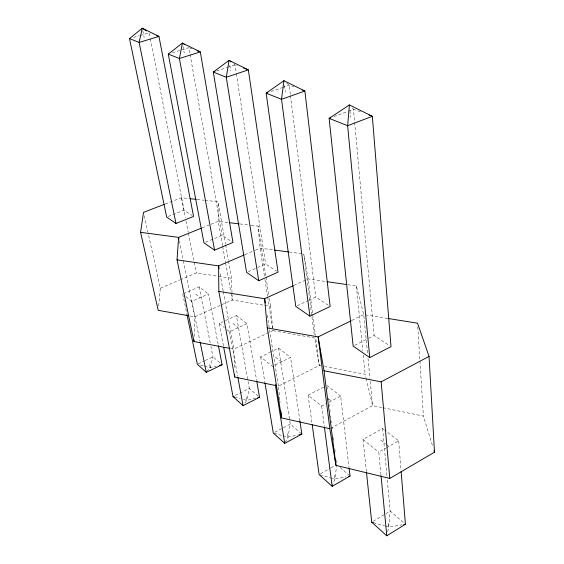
<?xml version="1.0" encoding="UTF-8"?>
<svg xmlns="http://www.w3.org/2000/svg" width="564" height="564" viewBox="0 0 564 564"><rect width="100%" height="100%" fill="white"/><g stroke="black" fill="none" stroke-linecap="round" stroke-linejoin="round"><path stroke-width="0.42" stroke-dasharray="2.82 2.11" d="M194.143 336.412L194.791 316.799L183.363 260.688M387.672 531.845L388.737 527.1L390.161 511.005L387.221 478.871M158.611 306.076L160.345 288.246L148.071 232.819M332.168 486.33L334.875 479.047L336.687 465.434M285.116 442.571L287.964 437.185L290.256 424.079L278.588 348.164L270.783 351.95M244.91 403.02L246.743 400.398L249.295 388.441L236.386 315.579L223.887 321.304M206.84 371.669L210.224 367.813L212.973 356.836L210.929 346.465M373.206 521.305L385 514.142M385.734 513.691L390.161 511.005L405.417 524.245M380.961 474.81L378.804 452.159L385.931 448.091M386.643 447.682L398.649 440.829L384.711 430.099M320.599 473.725L330.173 468.317M330.913 467.901L334.593 465.829M366.403 471.68L362.997 439.448L382.618 428.492L384.014 429.564M330.596 428.323L372.571 405.594L382.047 407.553M274.844 432.236L282.55 428.154M283.318 427.752L290.256 424.079L301.846 434.132M323.736 387.059L308.099 395.167L321.67 406.073L326.07 403.754M329.009 402.202L340.649 396.055L349.017 467.366M354.707 345.33L367.911 338.668M368.694 338.28L374.129 335.538L389.541 345.669M279.772 399.862L278.412 386.107L319.273 365.5L320.972 365.824M235.343 395.406L249.295 388.441L259.525 397.31M299.942 421.195L290.573 357.386L272.419 366.346L260.638 356.878L270.001 352.331M351.971 320.366L363.773 314.599L388.06 318.484M198.119 363.872L204.372 360.911M205.155 360.537L212.973 356.836L222.075 364.725M297.306 305.674L308.071 300.64M308.839 300.281L315.755 297.045L329.425 306.026M226.947 329.672L229.527 331.752L246.898 323.673L256.557 379.988M223.429 345.817L219.199 323.454L223.104 321.663M293.886 285.412L308.113 278.933L326.211 281.57M185.965 296.629L191.831 301.345L208.476 294.006L218.261 344.886M248.174 271.658L256.909 267.829M257.706 267.484L265.651 264.001L276.593 271.199M183.49 293.675L199.177 286.85L208.476 294.006M160.345 288.246L179.493 280.082M180.29 279.737L196.244 272.934L217.76 276.198M244.931 254.646L254.505 250.55M255.302 250.212L260.089 248.16L273.801 249.979M205.55 242.203L222.16 235.329L232.248 241.956M202.06 227.884L210.139 224.613M210.95 224.282L218.226 221.335L228.631 222.59M168.255 216.421L184.068 210.21L192.105 215.49M165.294 203.964L181.411 197.745L189.264 198.606M333.994 116.537L347.784 111.376M348.594 111.073L353.459 109.247L361.658 112.306M271.087 91.481L281.76 87.758M282.578 87.469L289.149 85.178L293.865 86.941M216.639 70.972L226.679 67.68M227.518 67.405L235.047 64.93L237.395 65.805M172.408 52.805L188.905 47.658L189.976 53.714M133.583 37.379L139.294 35.673M140.105 35.433L149.079 32.754L150.102 37.922M204.584 366.255L210.224 367.813L216.146 366.269M243.514 399.495L246.743 400.398L256.119 398.135M283.079 435.803L287.964 437.185L298.582 434.851M330.73 477.863L334.875 479.047L345.824 476.89M385.501 526.17L388.737 527.1L402.083 524.816M197.118 199.466L204.097 200.227M204.965 200.319L218.056 201.75L225.48 243.888M239.904 223.943L250.31 225.198M251.177 225.304L258.108 226.136L265.848 276.12M289.226 252.016L302.078 253.722M347.755 284.707L356.37 285.962L363.773 314.599L367.665 354.848M218.62 276.332L231.536 278.285L232.044 293.936M230.429 348.503L233.82 349.151L272.92 330.624L270.516 306.287L232.241 300.02L194.791 316.799L189.687 315.896M324.37 366.473L365.162 374.277L365.966 377.661M382.907 407.73L423.402 416.112L432.948 447.146M200.558 365.134L203.78 366.029M234.638 397.014L240.285 398.593M274.118 433.279L282.261 435.577M319.957 474.789L329.905 477.623M373.347 522.666L384.69 525.937M189.715 47.961L192.162 48.871M233.715 63.908L235.047 64.93L236.245 72.756M236.386 315.579L246.898 323.673M278.588 348.164L290.573 357.386M326.859 385.438L340.649 396.055M195.546 294.006L200.185 297.658M232.995 323.56L238.255 327.691M275.542 357.132L281.542 361.848M328.445 398.868L331.209 401.039M380.742 440.139L385.431 443.826M386.1 444.354L388.779 446.462M219.199 323.454L224.359 327.599M362.997 439.448L378.804 452.159M286.533 82.929L289.149 85.178L290.354 94.766M340.113 467.45L348.714 474.916M352.303 108.02L353.459 109.247L354.58 121.528M366.163 378.507L372.571 405.594L370.033 379.346M144.292 215.765L147.881 231.966M182.708 294.013L186.811 313.711M191.831 301.345L200.008 341.53M179.324 240.828L183.187 259.821M142.812 30.738L144.165 37.499M209.568 364.52L210.224 367.813M150.271 38.782L184.068 210.21M199.177 286.85L210.252 343.011M181.411 197.745L185.33 217.626M186.014 221.081L188.228 232.319M188.397 233.179L196.244 272.934M220.023 273.625L223.161 290.791M223.316 291.651L233.82 349.151L234.441 368.348M229.527 331.752L237.719 376.428M183.025 46.375L184.216 52.981M246.123 396.978L246.743 400.398M190.124 54.574L222.16 235.329M222.54 245.544L218.226 221.335L218.056 201.75M222.688 246.412L225.466 261.971M225.614 262.838L230.852 292.237M231.007 293.104L232.241 300.02L232.072 294.803M225.628 244.748L228.357 260.23M228.505 261.083L231.536 278.285M260.638 356.878L264.812 381.976M229.823 65.248L230.718 70.958M287.407 433.631L287.964 437.185M267.223 315.163L278.412 386.107M265.982 276.98L268.781 295.078M269.317 298.525L270.516 306.287M264.41 275.937L260.089 248.16L258.108 226.136M264.953 279.413L267.519 295.903M267.653 296.77L272.92 330.624L314.684 338.012L319.273 365.5L315.48 336.066M236.379 73.623L265.651 264.001M308.099 395.167L312.096 423.952M314.24 334.551L303.792 253.948L308.113 278.933L312.576 313.563M321.67 406.073L324.293 426.137M284.552 85.566L285.391 92.094M334.403 475.353L334.875 479.047M312.689 314.423L315.368 335.199M290.46 95.64L315.755 297.045M327.078 387.179L327.296 388.913M328.502 398.48L328.72 400.221M329.263 404.571L329.482 406.313M329.919 409.788L330.137 411.53M330.687 415.879L330.906 417.614M331.343 421.096L331.561 422.831M332.104 427.181L332.323 428.922M333.416 437.622L333.74 440.23M334.833 448.923L335.164 451.531M336.257 460.231L336.8 464.581M356.37 285.962L362.814 350.667M363.251 355.038L365.162 374.277M279.857 400.722L280.026 402.442M368.003 358.344L369.949 378.472M349.955 110.706L350.575 117.291M388.377 523.272L388.737 527.1M354.657 122.409L374.129 335.538M382.618 428.492L387.144 477.997M398.649 440.829L401.004 469.805M417.769 326.711L419.87 360.015M419.919 360.897L423.402 416.112"/><path stroke-width="0.85" d="M229.583 348.341L193.974 341.53L194.03 339.824M193.974 341.53L177.033 259.849L178.619 237.373L201.249 228.208M349.419 104.939L347.628 125.723L369.772 357.583L391.007 346.634L372.325 116.29L349.419 104.939L329.129 118.355L353.156 346.113L369.772 357.583M283.925 80.673L281.542 99.32L309.904 316.15L330.144 306.506L304.87 91.044L283.925 80.673L266.159 93.194L295.769 306.393L309.904 316.15M188.834 315.748L158.202 310.327L140.584 232.34L143.538 212.353L164.491 204.274M129.508 38.599L142.304 28.2L158.963 36.434L193.572 216.449L175.975 223.457L166.676 217.041L129.508 38.599L139.125 42.427L158.963 36.434L156.489 35.511M168.283 54.095L182.426 43.068L200.305 51.909L232.974 242.428L214.56 250.155L203.964 242.858L168.283 54.095L179.401 58.515L200.305 51.909L197.047 50.697M366.494 472.547L371.725 522.201L386.784 535.8L405.417 524.245L401.145 471.567M351.189 320.747L318.145 336.898L329.834 428.732L335.954 465.363L389.794 478.434L434.491 452.18L429.042 356.413L417.543 323.207L388.06 318.484M312.223 424.826L319.125 474.557L332.168 486.33L350.04 476.058L349.116 468.233M264.953 382.843L273.3 433.046L284.707 443.346L301.846 434.132L299.942 421.195M293.097 285.772L264.629 298.723L267.258 327.938L318.145 336.898L324.011 370.774L381.151 381.835L429.042 356.413M223.753 347.537L233.024 396.562L243.077 405.643L259.525 397.31L256.705 380.848M186.987 314.571L197.337 364.245L206.276 372.31L222.075 364.725L218.423 345.753M258.756 280.752L278.052 272.158L248.35 69.887L229.062 60.348L213.291 72.072L246.588 272.356L258.756 280.752L226.284 77.24L229.062 60.348L231.057 61.871M244.134 254.984L218.613 265.905L177.033 259.849M330.751 117.749L329.129 118.355L347.628 125.723L372.325 116.29L369.039 115.063M267.801 92.623L266.159 93.194L281.542 99.32L304.87 91.044L302.508 90.162M214.969 71.522L213.291 72.072L226.284 77.24L248.35 69.887L243.655 68.138M219.537 365.387L222.075 364.725M257.826 397.726L259.525 397.31M299.392 434.668L301.846 434.132M348.355 476.39L350.04 476.058M403.746 524.534L405.417 524.245M190.131 198.704L196.244 199.367M229.499 222.695L239.037 223.845M140.584 232.34L178.619 237.373L178.971 239.101M274.654 250.092L288.366 251.904M327.071 281.697L346.895 284.58M219.086 268.478L218.613 265.905L218.832 291.398L264.629 298.723L265.313 303.051M218.832 291.398L234.723 377.069L276.698 385.755M267.258 327.938L281.556 417.917L329.834 428.732M233.024 396.562L234.638 397.014M371.725 522.201L373.347 522.666M146.372 30.928L142.304 28.2L139.125 42.427L175.975 223.457M184.372 44.443L182.426 43.068L179.401 58.515L214.56 250.155M433.977 450.502L434.491 452.18M200.185 342.383L206.276 372.31M237.874 377.288L243.077 405.643M275.317 384.514L284.707 443.346M324.406 427.011L332.168 486.33M324.011 370.774L335.954 465.363M280.879 411.043L281.556 417.917M381.045 475.685L386.784 535.8M381.151 381.835L389.794 478.434M234.638 374.454L234.723 377.069"/></g></svg>
